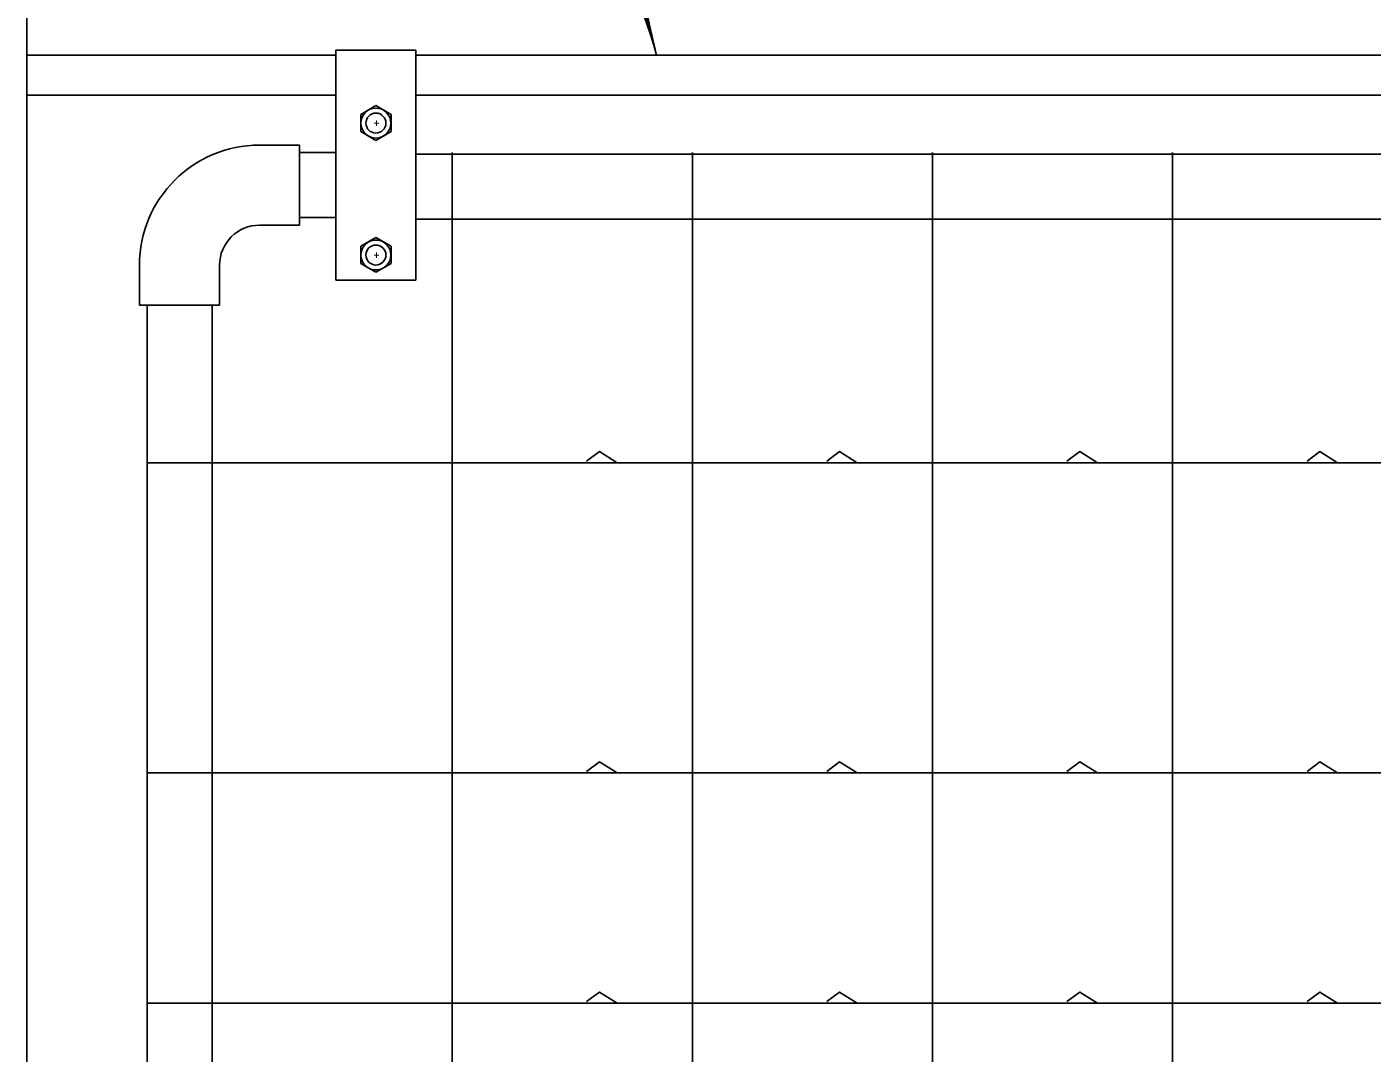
# Model space of a CAD drawing. Extents: x 997.6 to 1036.8, y 998.9 to 1022.7.
# Drawn here: x 1012.983 to 1014.033, y 1018.38 to 1019.181 of the extents above; entities that cross this region are included whole.
import ezdxf

# ---------------------------------------------------------------- set-up
doc = ezdxf.new("R2010")
doc.units = 0
doc.layers.add('Level 1', color=7, linetype='Continuous')

msp = doc.modelspace()

# ---------------------------------------------------------------- linework, layer by layer
at = {"layer": 'Level 1'}
for p, q in [((1013.3427, 1019.6511), (1013.4746, 1019.1591)), ((1012.983, 1016.3375), (1012.983, 1019.3375)), ((1012.983, 1019.1591), (1013.2243, 1019.1591)), ((1013.2243, 1019.163), (1013.2868, 1019.163)), ((1013.2243, 1018.9833), (1013.2243, 1019.163)), ((1013.2868, 1019.163), (1013.2868, 1018.9833)), ((1013.2868, 1019.1591), (1014.7926, 1019.1591)), ((1012.983, 1019.1278), (1013.2243, 1019.1278)), ((1013.2868, 1019.1278), (1014.7926, 1019.1278)), ((1013.2438, 1019.1128), (1013.2555, 1019.1196)), ((1013.2438, 1019.1128), (1013.2438, 1019.0993)), ((1013.2673, 1019.1128), (1013.2555, 1019.1196)), ((1013.2673, 1019.1128), (1013.2673, 1019.0993)), ((1013.2555, 1019.0925), (1013.2438, 1019.0993)), ((1013.2555, 1019.0925), (1013.2673, 1019.0993)), ((1013.1959, 1019.0888), (1013.1647, 1019.0888)), ((1013.1959, 1019.0263), (1013.1959, 1019.0888)), ((1013.2243, 1019.0829), (1013.1959, 1019.0829)), ((1014.7926, 1019.0818), (1013.2868, 1019.0818)), ((1013.3151, 1019.083), (1013.3151, 1017.6142)), ((1013.5026, 1019.083), (1013.5026, 1017.6142)), ((1013.6901, 1019.083), (1013.6901, 1017.6142)), ((1013.8776, 1019.083), (1013.8776, 1017.6142)), ((1013.2243, 1019.0322), (1013.1959, 1019.0322)), ((1014.7926, 1019.031), (1013.2868, 1019.031)), ((1013.1959, 1019.0263), (1013.1647, 1019.0263)), ((1013.2438, 1019.0098), (1013.2555, 1019.0166)), ((1013.2438, 1019.0098), (1013.2438, 1018.9963)), ((1013.2673, 1019.0098), (1013.2555, 1019.0166)), ((1013.2673, 1019.0098), (1013.2673, 1018.9963)), ((1013.2555, 1018.9895), (1013.2438, 1018.9963)), ((1013.2555, 1018.9895), (1013.2673, 1018.9963)), ((1013.0709, 1018.9638), (1013.0709, 1018.9951)), ((1013.1334, 1018.9951), (1013.1334, 1018.9638)), ((1013.2868, 1018.9833), (1013.2243, 1018.9833)), ((1013.1334, 1018.9638), (1013.0709, 1018.9638)), ((1013.0768, 1017.7333), (1013.0768, 1018.9638)), ((1013.1276, 1017.7333), (1013.1276, 1018.9638)), ((1013.0768, 1018.8408), (1015.0026, 1018.8408)), ((1013.0768, 1018.5986), (1015.0026, 1018.5986)), ((1013.0768, 1018.4188), (1015.0026, 1018.4188))]:
    msp.add_line(p, q, dxfattribs=at)
for points in [[(1013.42, 1018.842), (1013.43, 1018.8495), (1013.4438, 1018.8408)], [(1013.6075, 1018.842), (1013.6175, 1018.8495), (1013.6313, 1018.8408)], [(1013.795, 1018.842), (1013.805, 1018.8495), (1013.8188, 1018.8408)], [(1013.9825, 1018.842), (1013.9925, 1018.8495), (1014.0063, 1018.8408)], [(1013.42, 1018.5998), (1013.43, 1018.6073), (1013.4438, 1018.5986)], [(1013.6075, 1018.5998), (1013.6175, 1018.6073), (1013.6313, 1018.5986)], [(1013.795, 1018.5998), (1013.805, 1018.6073), (1013.8188, 1018.5986)], [(1013.9825, 1018.5998), (1013.9925, 1018.6073), (1014.0063, 1018.5986)], [(1013.42, 1018.4201), (1013.43, 1018.4276), (1013.4438, 1018.4188)], [(1013.6075, 1018.4201), (1013.6175, 1018.4276), (1013.6313, 1018.4188)], [(1013.795, 1018.4201), (1013.805, 1018.4276), (1013.8188, 1018.4188)], [(1013.9825, 1018.4201), (1013.9925, 1018.4276), (1014.0063, 1018.4188)]]:
    msp.add_lwpolyline(points, dxfattribs=at)
for centre, radius in [((1013.2555, 1019.106), 0.0117), ((1013.2555, 1019.106), 0.00781), ((1013.2555, 1019.003), 0.0117), ((1013.2555, 1019.003), 0.00781)]:
    msp.add_circle(centre, radius, dxfattribs=at)
for centre, radius, start, end in [((1013.8522, 1019.2603), 0.3909, 176.3565, 195.0032), ((1013.097, 1019.0578), 0.3909, 15.0093, 33.6781), ((1013.097, 1019.0578), 0.3909, 14.9971, 15.0093), ((1013.1647, 1018.995), 0.0938, 90, 180), ((1013.1647, 1018.995), 0.0313, 90, 180)]:
    msp.add_arc(centre, radius, start, end, dxfattribs=at)

# ---------------------------------------------------------------- texts
for p in [(1013.2535, 1019.1029), (1013.2535, 1018.9999)]:
    msp.add_text('+', height=0.00625, dxfattribs=at).set_placement(p)

doc.saveas('drawing.dxf')
